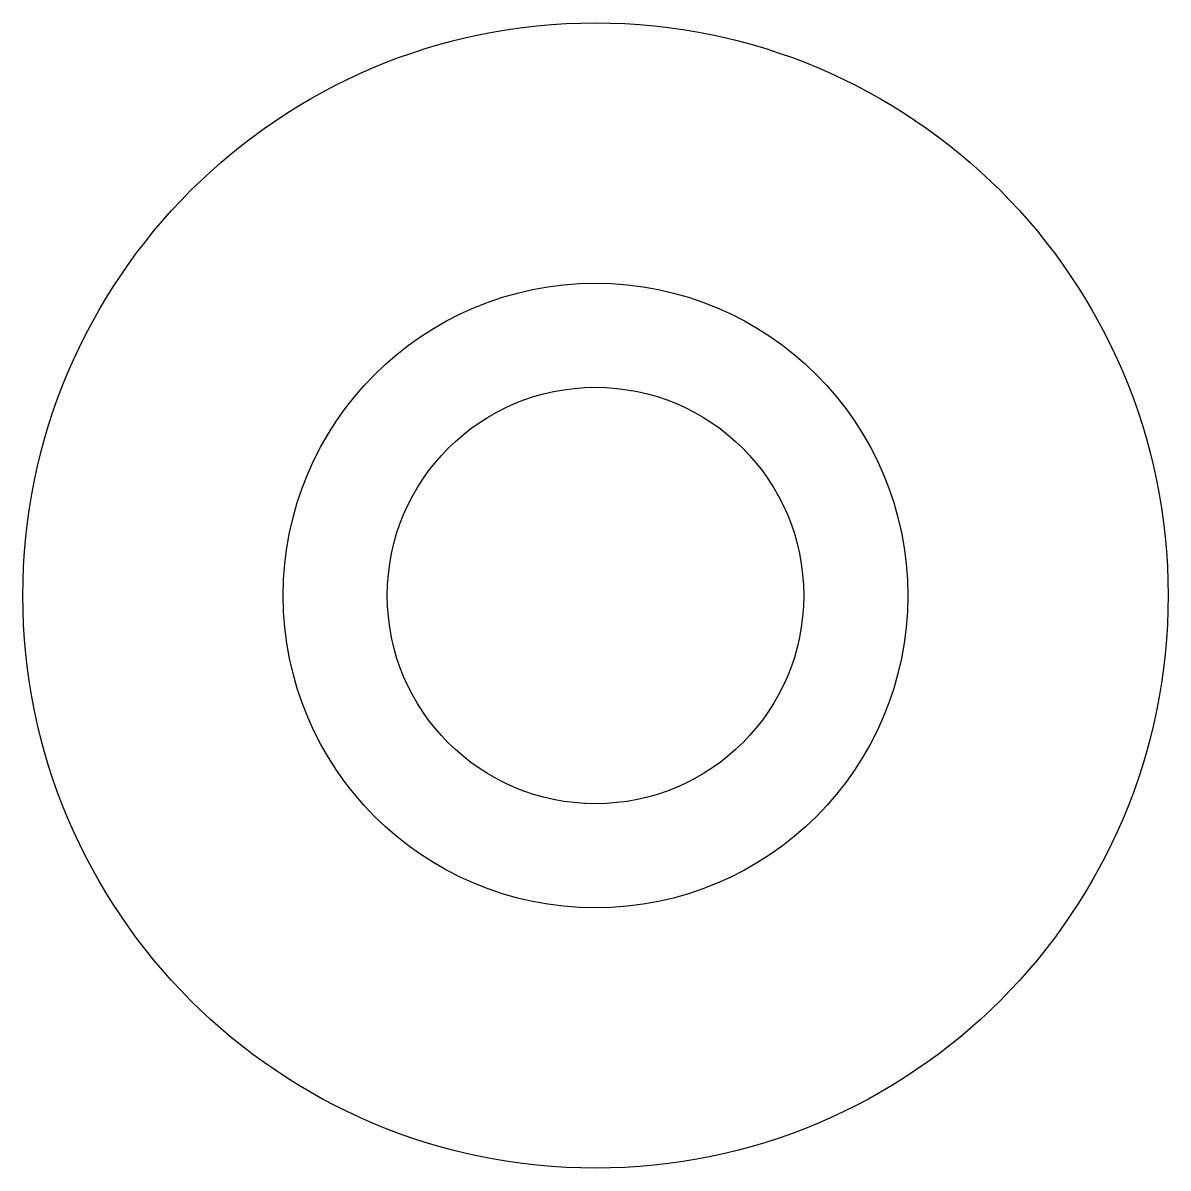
# Model space of a CAD drawing. Header units: inches. Extents: x 8.9 to 30.9, y 2.6 to 24.6.
import ezdxf

# ---------------------------------------------------------------- set-up
doc = ezdxf.new("R2010")
doc.units = ezdxf.units.IN
doc.header["$MEASUREMENT"] = 0
doc.layers.add('Construction 1', color=4, linetype='Continuous')

msp = doc.modelspace()

# ---------------------------------------------------------------- linework, layer by layer
at = {"layer": 'Construction 1'}
for radius in [11, 6, 4]:
    msp.add_circle((19.883, 13.559), radius, dxfattribs=at)

doc.saveas('drawing.dxf')
